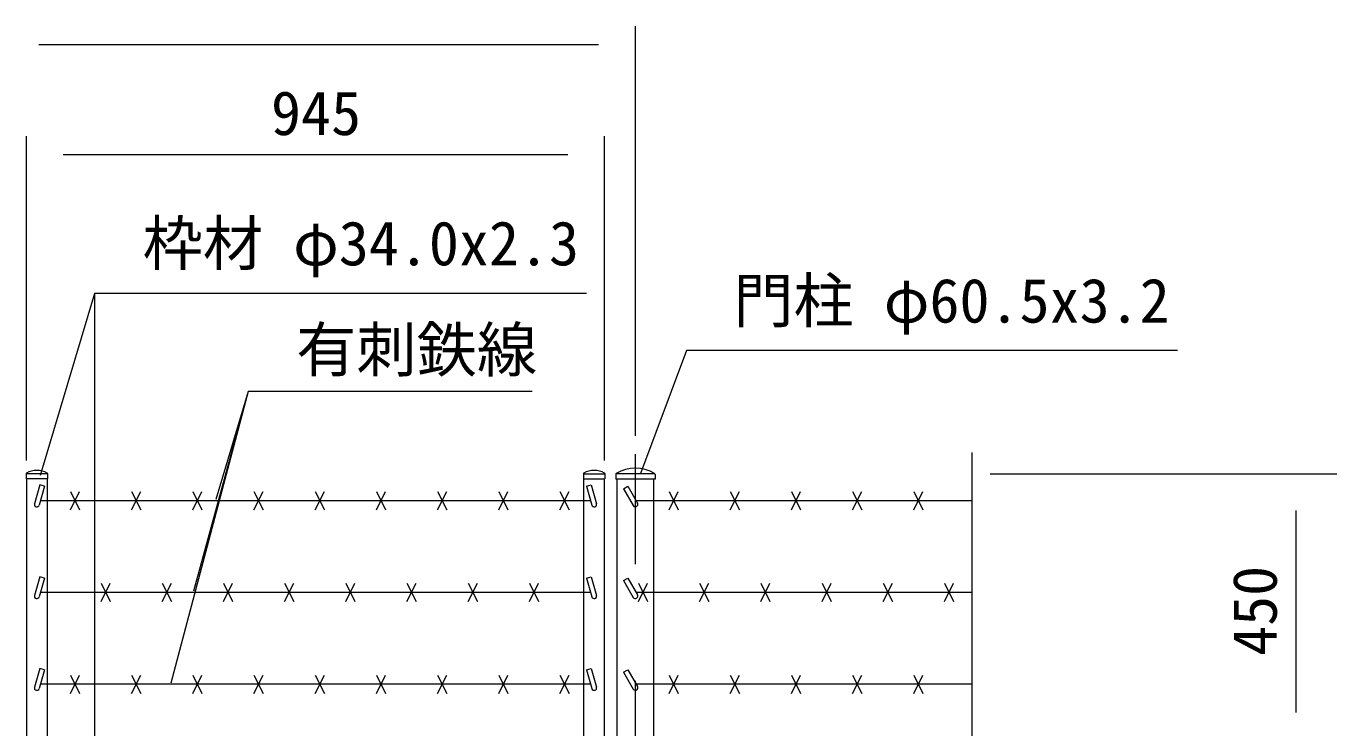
# Model space of a CAD drawing. Units: millimetres, scale not verified. Extents: x -6300 to 6300, y -4455 to 4455.
# Drawn here: x -4453 to -2324, y 985 to 2133 of the extents above; entities that cross this region are included whole.
import ezdxf
from ezdxf.enums import TextEntityAlignment as Align

# ---------------------------------------------------------------- set-up
doc = ezdxf.new("R2010")
doc.units = ezdxf.units.MM
doc.header["$LTSCALE"] = 30
doc.linetypes.add('USER1', pattern=[50.8, 31.75, -6.35, 6.35, -6.35])
for name, color, linetype, lineweight in [('0-1_D-STR1', 1, 'Continuous', 18), ('0-2_D-STR3', 3, 'Continuous', 13), ('0-3_D-BMK', 2, 'USER1', 13), ('0-6_D-STR-TXT', 7, 'Continuous', 9), ('0-7_D-STR-DIM', 7, 'Continuous', 9)]:
    doc.layers.add(name, color=color, linetype=linetype, lineweight=lineweight)
doc.styles.add('ＭＳ ゴシック', font='')
doc.styles.get('ＭＳ ゴシック').set_extended_font_data('MS Gothic')

msp = doc.modelspace()

# ---------------------------------------------------------------- linework, layer by layer
at = {"layer": '0-1_D-STR1'}
for p, q in [((-4452.99, 1401.28), (-4452.99, 1392.95)), ((-4417.99, 1400.95), (-4452.99, 1400.95)), ((-4417.99, 1392.95), (-4452.99, 1392.95)), ((-4452.49, 1392.95), (-4452.49, -26.05)), ((-4418.49, 1392.95), (-4418.49, 950.95)), ((-4417.99, 1401.28), (-4417.99, 1392.95)), ((-3541.99, 1401.28), (-3541.99, 1392.95)), ((-3541.99, 1400.95), (-3506.99, 1400.95)), ((-3541.99, 1392.95), (-3506.99, 1392.95)), ((-3541.49, 950.95), (-3541.49, 1392.95)), ((-3507.49, -1019.05), (-3507.49, 1392.95)), ((-3506.99, 1401.28), (-3506.99, 1392.95)), ((-3489.34, 1400.01), (-3489.34, 1391.95)), ((-3425.14, 1391.95), (-3489.34, 1391.95)), ((-3425.48, 1400.95), (-3489.01, 1400.95)), ((-3426.99, 950.95), (-3426.99, 1391.95)), ((-3425.14, 1400.01), (-3425.14, 1391.95))]:
    msp.add_line(p, q, dxfattribs=at)
msp.add_lwpolyline([(-3487.49, 1391.95), (-3487.49, -1399.05), (-3426.99, -1399.05), (-3426.99, -1019.05)], dxfattribs=at)
for centre, radius, start, end in [((-4435.49, 1370.73), 35.72, 61.52136, 118.47864), ((-3524.49, 1370.73), 35.72, 61.52136, 118.47864), ((-3457.24, 1348.78), 61.17, 59.14927, 120.85073), ((-4451.99, 1401.28), 1, 122.29827, 180), ((-4418.99, 1401.28), 1, 0, 57.70173), ((-3540.99, 1401.28), 1, 122.29827, 180), ((-3507.99, 1401.28), 1, 0, 57.70173), ((-3487.84, 1400.01), 1.5, 120.85073, 180), ((-3426.64, 1400.01), 1.5, 0, 59.14927)]:
    msp.add_arc(centre, radius, start, end, dxfattribs=at)
at = {"layer": '0-2_D-STR3'}
for p, q in [((-4430.62, 1382.69), (-4439.34, 1352.05)), ((-4422.93, 1380.5), (-4431.65, 1349.86)), ((-4422.93, 1380.5), (-4430.62, 1382.69)), ((-4380.49, 1341.95), (-4365.49, 1371.95)), ((-4380.49, 1371.95), (-4365.49, 1341.95)), ((-4280.49, 1341.95), (-4265.49, 1371.95)), ((-4280.49, 1371.95), (-4265.49, 1341.95)), ((-4180.49, 1341.95), (-4165.49, 1371.95)), ((-4180.49, 1371.95), (-4165.49, 1341.95)), ((-4080.49, 1341.95), (-4065.49, 1371.95)), ((-4080.49, 1371.95), (-4065.49, 1341.95)), ((-3980.49, 1341.95), (-3965.49, 1371.95)), ((-3980.49, 1371.95), (-3965.49, 1341.95)), ((-3880.49, 1341.95), (-3865.49, 1371.95)), ((-3880.49, 1371.95), (-3865.49, 1341.95)), ((-3780.49, 1341.95), (-3765.49, 1371.95)), ((-3780.49, 1371.95), (-3765.49, 1341.95)), ((-3680.49, 1341.95), (-3665.49, 1371.95)), ((-3680.49, 1371.95), (-3665.49, 1341.95)), ((-3580.49, 1341.95), (-3565.49, 1371.95)), ((-3580.49, 1371.95), (-3565.49, 1341.95)), ((-3537.06, 1380.5), (-3529.37, 1382.69)), ((-3537.06, 1380.5), (-3528.34, 1349.86)), ((-3529.37, 1382.69), (-3520.65, 1352.05)), ((-3476.64, 1376.54), (-3469.71, 1380.54)), ((-3476.64, 1376.54), (-3460.71, 1348.95)), ((-3469.71, 1380.54), (-3453.78, 1352.95)), ((-3402.24, 1341.95), (-3387.24, 1371.95)), ((-3402.24, 1371.95), (-3387.24, 1341.95)), ((-3302.24, 1341.95), (-3287.24, 1371.95)), ((-3302.24, 1371.95), (-3287.24, 1341.95)), ((-3202.24, 1341.95), (-3187.24, 1371.95)), ((-3202.24, 1371.95), (-3187.24, 1341.95)), ((-3102.24, 1341.95), (-3087.24, 1371.95)), ((-3102.24, 1371.95), (-3087.24, 1341.95)), ((-3102.24, 1341.95), (-3087.24, 1371.95)), ((-3102.24, 1371.95), (-3087.24, 1341.95)), ((-3002.24, 1341.95), (-2987.24, 1371.95)), ((-3002.24, 1371.95), (-2987.24, 1341.95)), ((-3530.36, 1356.95), (-4429.63, 1356.95)), ((-2907.24, 1356.95), (-3456.09, 1356.95)), ((-4430.62, 1232.69), (-4439.34, 1202.05)), ((-4422.93, 1230.5), (-4431.65, 1199.86)), ((-4422.93, 1230.5), (-4430.62, 1232.69)), ((-4330.49, 1191.95), (-4315.49, 1221.95)), ((-4330.49, 1221.95), (-4315.49, 1191.95)), ((-4230.49, 1191.95), (-4215.49, 1221.95)), ((-4230.49, 1221.95), (-4215.49, 1191.95)), ((-4130.49, 1191.95), (-4115.49, 1221.95)), ((-4130.49, 1221.95), (-4115.49, 1191.95)), ((-4030.49, 1191.95), (-4015.49, 1221.95)), ((-4030.49, 1221.95), (-4015.49, 1191.95)), ((-3930.49, 1191.95), (-3915.49, 1221.95)), ((-3930.49, 1221.95), (-3915.49, 1191.95)), ((-3830.49, 1191.95), (-3815.49, 1221.95)), ((-3830.49, 1221.95), (-3815.49, 1191.95)), ((-3730.49, 1191.95), (-3715.49, 1221.95)), ((-3730.49, 1221.95), (-3715.49, 1191.95)), ((-3630.49, 1191.95), (-3615.49, 1221.95)), ((-3630.49, 1221.95), (-3615.49, 1191.95)), ((-3537.06, 1230.5), (-3529.37, 1232.69)), ((-3537.06, 1230.5), (-3528.34, 1199.86)), ((-3529.37, 1232.69), (-3520.65, 1202.05)), ((-3476.64, 1226.54), (-3469.71, 1230.54)), ((-3476.64, 1226.54), (-3460.71, 1198.95)), ((-3469.71, 1230.54), (-3453.78, 1202.95)), ((-3452.24, 1191.95), (-3437.24, 1221.95)), ((-3452.24, 1221.95), (-3437.24, 1191.95)), ((-3352.24, 1191.95), (-3337.24, 1221.95)), ((-3352.24, 1221.95), (-3337.24, 1191.95)), ((-3252.24, 1191.95), (-3237.24, 1221.95)), ((-3252.24, 1221.95), (-3237.24, 1191.95)), ((-3152.24, 1191.95), (-3137.24, 1221.95)), ((-3152.24, 1221.95), (-3137.24, 1191.95)), ((-3152.24, 1191.95), (-3137.24, 1221.95)), ((-3152.24, 1221.95), (-3137.24, 1191.95)), ((-3052.24, 1191.95), (-3037.24, 1221.95)), ((-3052.24, 1221.95), (-3037.24, 1191.95)), ((-2952.24, 1191.95), (-2937.24, 1221.95)), ((-2952.24, 1221.95), (-2937.24, 1191.95)), ((-3530.36, 1206.95), (-4429.63, 1206.95)), ((-2907.24, 1206.95), (-3456.09, 1206.95)), ((-4430.62, 1082.69), (-4439.34, 1052.05)), ((-4422.93, 1080.5), (-4431.65, 1049.86)), ((-4422.93, 1080.5), (-4430.62, 1082.69)), ((-4380.49, 1041.95), (-4365.49, 1071.95)), ((-4380.49, 1071.95), (-4365.49, 1041.95)), ((-4280.49, 1041.95), (-4265.49, 1071.95)), ((-4280.49, 1071.95), (-4265.49, 1041.95)), ((-4180.49, 1041.95), (-4165.49, 1071.95)), ((-4180.49, 1071.95), (-4165.49, 1041.95)), ((-4080.49, 1041.95), (-4065.49, 1071.95)), ((-4080.49, 1071.95), (-4065.49, 1041.95)), ((-3980.49, 1041.95), (-3965.49, 1071.95)), ((-3980.49, 1071.95), (-3965.49, 1041.95)), ((-3880.49, 1041.95), (-3865.49, 1071.95)), ((-3880.49, 1071.95), (-3865.49, 1041.95)), ((-3780.49, 1041.95), (-3765.49, 1071.95)), ((-3780.49, 1071.95), (-3765.49, 1041.95)), ((-3680.49, 1041.95), (-3665.49, 1071.95)), ((-3680.49, 1071.95), (-3665.49, 1041.95)), ((-3580.49, 1041.95), (-3565.49, 1071.95)), ((-3580.49, 1071.95), (-3565.49, 1041.95)), ((-3537.06, 1080.5), (-3529.37, 1082.69)), ((-3537.06, 1080.5), (-3528.34, 1049.86)), ((-3529.37, 1082.69), (-3520.65, 1052.05)), ((-3476.64, 1076.54), (-3469.71, 1080.54)), ((-3476.64, 1076.54), (-3460.71, 1048.95)), ((-3469.71, 1080.54), (-3453.78, 1052.95)), ((-3402.24, 1041.95), (-3387.24, 1071.95)), ((-3402.24, 1071.95), (-3387.24, 1041.95)), ((-3302.24, 1041.95), (-3287.24, 1071.95)), ((-3302.24, 1071.95), (-3287.24, 1041.95)), ((-3202.24, 1041.95), (-3187.24, 1071.95)), ((-3202.24, 1071.95), (-3187.24, 1041.95)), ((-3102.24, 1041.95), (-3087.24, 1071.95)), ((-3102.24, 1071.95), (-3087.24, 1041.95)), ((-3102.24, 1041.95), (-3087.24, 1071.95)), ((-3102.24, 1071.95), (-3087.24, 1041.95)), ((-3002.24, 1041.95), (-2987.24, 1071.95)), ((-3002.24, 1071.95), (-2987.24, 1041.95)), ((-3530.36, 1056.95), (-4429.63, 1056.95)), ((-2907.24, 1056.95), (-3456.09, 1056.95))]:
    msp.add_line(p, q, dxfattribs=at)
for centre, start, end in [((-4435.49, 1350.95), 164.11158, 344.11158), ((-3524.49, 1350.95), 195.88842, 15.88842), ((-3457.24, 1350.95), 210, 30), ((-4435.49, 1200.95), 164.11158, 344.11158), ((-3524.49, 1200.95), 195.88842, 15.88842), ((-3457.24, 1200.95), 210, 30), ((-4435.49, 1050.95), 164.11158, 344.11158), ((-3524.49, 1050.95), 195.88842, 15.88842), ((-3457.24, 1050.95), 210, 30)]:
    msp.add_arc(centre, 4, start, end, dxfattribs=at)
at = {"layer": '0-3_D-BMK'}
msp.add_line((-3457.24, -1414.05), (-3457.24, 1432.95), dxfattribs=at)
at = {"layer": '0-6_D-STR-TXT'}
for p, q in [((-4341.04, 1695.89), (-4341.04, 941)), ((-4090.15, 1535.48), (-4179.59, 1208.88)), ((-4090.15, 1535.48), (-4142.7, 1358.87))]:
    msp.add_line(p, q, dxfattribs=at)
for points in [[(-3537.12, 1695.89), (-4341.04, 1695.89), (-4429.85, 1398.2)], [(-2571.47, 1602.45), (-3373.49, 1602.45), (-3448.89, 1401.18)], [(-3625.82, 1535.48), (-4090.15, 1535.48), (-4216.45, 1058.88)]]:
    msp.add_lwpolyline(points, dxfattribs=at)
at = {"layer": '0-7_D-STR-DIM'}
for p, q in [((-3457.24, 1462.95), (-3457.24, 2132.95)), ((-4432.24, 2102.95), (-3517.24, 2102.95)), ((-4452.49, 1422.95), (-4452.49, 1952.95)), ((-3507.49, 1422.95), (-3507.49, 1952.95)), ((-4392.49, 1922.95), (-3567.49, 1922.95)), ((-2907.24, 1435.95), (-2907.24, -8.4)), ((-2877.24, 1400.95), (-2167.24, 1400.95)), ((-2877.24, 1400.95), (-2347.24, 1400.95)), ((-2377.24, 1010.95), (-2377.24, 1340.95))]:
    msp.add_line(p, q, dxfattribs=at)

# ---------------------------------------------------------------- texts
at = {"layer": '0-6_D-STR-TXT', "style": 'ＭＳ ゴシック'}
for s, p in [('枠材 φ34.0x2.3', (-4262.37, 1720.1)), ('門柱 φ60.5x3.2', (-3297.11, 1626.47)), ('有刺鉄線', (-4011.48, 1546.24))]:
    msp.add_text(s, height=72.14, dxfattribs=at).set_placement(p, align=Align.BOTTOM_LEFT)
at = {"layer": '0-7_D-STR-DIM', "style": 'ＭＳ ゴシック'}
msp.add_text('945', height=72.14, dxfattribs=at).set_placement((-4052.71, 1933.07), align=Align.BOTTOM_LEFT)
msp.add_text('450', height=72.14, rotation=90, dxfattribs=at).set_placement((-2387.37, 1103.2), align=Align.BOTTOM_LEFT)

doc.saveas('drawing.dxf')
